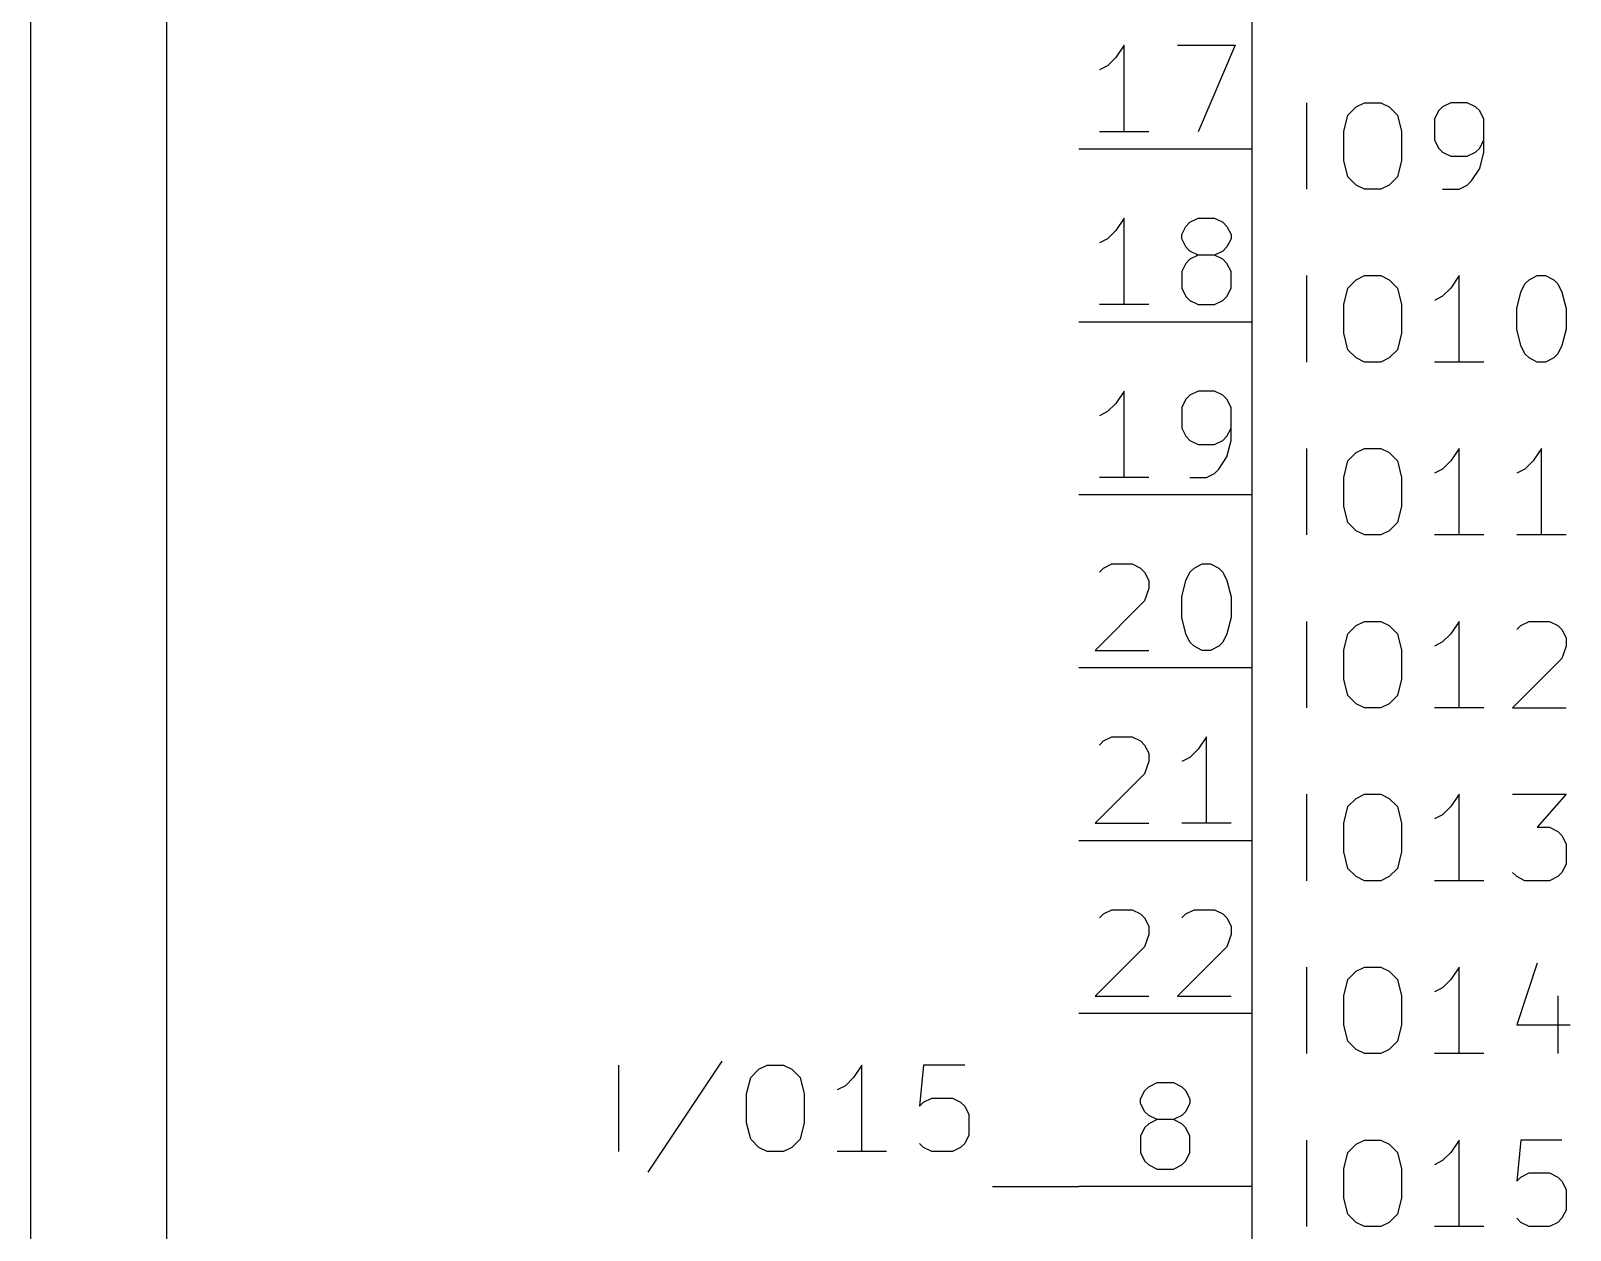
# Model space of a CAD drawing. Header units: inches. Extents: x 0.4 to 11.3, y -7.9 to -0.4.
# Drawn here: x 0.394 to 1.284, y -7.225 to -6.532 of the extents above; entities that cross this region are included whole.
import ezdxf

# ---------------------------------------------------------------- set-up
doc = ezdxf.new("R2010")
doc.units = ezdxf.units.IN
doc.header["$MEASUREMENT"] = 0
for name, color, linetype in [('GREENSIXTYFIVE', 129, 'CONTINUOUS'), ('LIGHTGREEN', 92, 'CONTINUOUS'), ('LIGHTRED', 12, 'CONTINUOUS'), ('RED', 14, 'CONTINUOUS'), ('REDSIX', 19, 'CONTINUOUS'), ('WHITE', 250, 'CONTINUOUS')]:
    doc.layers.add(name, color=color, linetype=linetype)

msp = doc.modelspace()

# ---------------------------------------------------------------- linework, layer by layer
at = {"layer": 'GREENSIXTYFIVE', "linetype": 'CONTINUOUS'}
for p, q in [((1.1319, -6.62313), (1.1319, -6.57313)), ((1.1319, -6.62313), (1.1319, -6.57313)), ((1.15333, -6.5898), (1.15571, -6.58028)), ((1.15333, -6.5898), (1.15571, -6.58028)), ((1.15571, -6.58028), (1.16048, -6.57551)), ((1.15571, -6.58028), (1.16048, -6.57551)), ((1.16048, -6.57551), (1.16524, -6.57313)), ((1.16048, -6.57551), (1.16524, -6.57313)), ((1.16524, -6.57313), (1.17476, -6.57313)), ((1.16524, -6.57313), (1.17476, -6.57313)), ((1.17476, -6.57313), (1.17952, -6.57551)), ((1.17476, -6.57313), (1.17952, -6.57551)), ((1.17952, -6.57551), (1.18428, -6.58028)), ((1.17952, -6.57551), (1.18428, -6.58028)), ((1.18428, -6.58028), (1.18667, -6.5898)), ((1.18428, -6.58028), (1.18667, -6.5898)), ((1.20809, -6.57789), (1.20572, -6.58265)), ((1.20809, -6.57789), (1.20572, -6.58265)), ((1.21048, -6.57551), (1.20809, -6.57789)), ((1.21048, -6.57551), (1.20809, -6.57789)), ((1.21524, -6.57313), (1.21048, -6.57551)), ((1.21524, -6.57313), (1.21048, -6.57551)), ((1.22476, -6.57313), (1.21524, -6.57313)), ((1.22476, -6.57313), (1.21524, -6.57313)), ((1.22952, -6.57551), (1.22476, -6.57313)), ((1.22952, -6.57551), (1.22476, -6.57313)), ((1.23191, -6.57789), (1.22952, -6.57551)), ((1.23191, -6.57789), (1.22952, -6.57551)), ((1.23429, -6.58265), (1.23191, -6.57789)), ((1.23429, -6.58265), (1.23191, -6.57789)), ((1.15333, -6.60646), (1.15333, -6.5898)), ((1.15333, -6.60646), (1.15333, -6.5898)), ((1.18667, -6.5898), (1.18667, -6.60646)), ((1.18667, -6.5898), (1.18667, -6.60646)), ((1.20572, -6.58265), (1.20572, -6.59456)), ((1.20572, -6.58265), (1.20572, -6.59456)), ((1.23429, -6.6017), (1.23429, -6.58265)), ((1.23429, -6.6017), (1.23429, -6.58265)), ((1.20572, -6.59456), (1.20809, -6.59932)), ((1.20572, -6.59456), (1.20809, -6.59932)), ((1.23191, -6.59932), (1.23429, -6.59456)), ((1.23191, -6.59932), (1.23429, -6.59456)), ((1.15571, -6.61599), (1.15333, -6.60646)), ((1.15571, -6.61599), (1.15333, -6.60646)), ((1.18667, -6.60646), (1.18428, -6.61599)), ((1.18667, -6.60646), (1.18428, -6.61599)), ((1.20809, -6.59932), (1.21048, -6.6017)), ((1.20809, -6.59932), (1.21048, -6.6017)), ((1.21048, -6.6017), (1.21524, -6.60408)), ((1.21048, -6.6017), (1.21524, -6.60408)), ((1.21524, -6.60408), (1.22476, -6.60408)), ((1.21524, -6.60408), (1.22476, -6.60408)), ((1.22476, -6.60408), (1.22952, -6.6017)), ((1.22476, -6.60408), (1.22952, -6.6017)), ((1.22952, -6.6017), (1.23191, -6.59932)), ((1.22952, -6.6017), (1.23191, -6.59932)), ((1.23191, -6.61122), (1.23429, -6.6017)), ((1.23191, -6.61122), (1.23429, -6.6017)), ((1.16048, -6.62075), (1.15571, -6.61599)), ((1.16048, -6.62075), (1.15571, -6.61599)), ((1.18428, -6.61599), (1.17952, -6.62075)), ((1.18428, -6.61599), (1.17952, -6.62075)), ((1.22714, -6.61837), (1.23191, -6.61122)), ((1.22714, -6.61837), (1.23191, -6.61122)), ((1.16524, -6.62313), (1.16048, -6.62075)), ((1.16524, -6.62313), (1.16048, -6.62075)), ((1.17476, -6.62313), (1.16524, -6.62313)), ((1.17476, -6.62313), (1.16524, -6.62313)), ((1.17952, -6.62075), (1.17476, -6.62313)), ((1.17952, -6.62075), (1.17476, -6.62313)), ((1.21048, -6.62313), (1.22, -6.62313)), ((1.21048, -6.62313), (1.22, -6.62313)), ((1.22, -6.62313), (1.22476, -6.62075)), ((1.22, -6.62313), (1.22476, -6.62075)), ((1.22476, -6.62075), (1.22714, -6.61837)), ((1.22476, -6.62075), (1.22714, -6.61837)), ((1.1319, -6.72313), (1.1319, -6.67313)), ((1.1319, -6.72313), (1.1319, -6.67313)), ((1.15571, -6.68028), (1.16048, -6.67551)), ((1.15571, -6.68028), (1.16048, -6.67551)), ((1.16048, -6.67551), (1.16524, -6.67313)), ((1.16048, -6.67551), (1.16524, -6.67313)), ((1.16524, -6.67313), (1.17476, -6.67313)), ((1.16524, -6.67313), (1.17476, -6.67313)), ((1.17476, -6.67313), (1.17952, -6.67551)), ((1.17476, -6.67313), (1.17952, -6.67551)), ((1.17952, -6.67551), (1.18428, -6.68028)), ((1.17952, -6.67551), (1.18428, -6.68028)), ((1.22, -6.67313), (1.21524, -6.68028)), ((1.22, -6.67313), (1.21524, -6.68028)), ((1.22, -6.72313), (1.22, -6.67313)), ((1.22, -6.72313), (1.22, -6.67313)), ((1.25571, -6.68265), (1.25809, -6.67789)), ((1.25571, -6.68265), (1.25809, -6.67789)), ((1.25809, -6.67789), (1.26048, -6.67551)), ((1.25809, -6.67789), (1.26048, -6.67551)), ((1.26048, -6.67551), (1.26524, -6.67313)), ((1.26048, -6.67551), (1.26524, -6.67313)), ((1.26524, -6.67313), (1.27, -6.67313)), ((1.26524, -6.67313), (1.27, -6.67313)), ((1.27, -6.67313), (1.27476, -6.67551)), ((1.27, -6.67313), (1.27476, -6.67551)), ((1.27476, -6.67551), (1.27714, -6.67789)), ((1.27476, -6.67551), (1.27714, -6.67789)), ((1.27714, -6.67789), (1.27952, -6.68265)), ((1.27714, -6.67789), (1.27952, -6.68265)), ((1.15333, -6.6898), (1.15571, -6.68028)), ((1.15333, -6.6898), (1.15571, -6.68028)), ((1.18428, -6.68028), (1.18667, -6.6898)), ((1.18428, -6.68028), (1.18667, -6.6898)), ((1.21048, -6.68504), (1.20572, -6.68742)), ((1.21048, -6.68504), (1.20572, -6.68742)), ((1.21524, -6.68028), (1.21048, -6.68504)), ((1.21524, -6.68028), (1.21048, -6.68504)), ((1.25333, -6.69218), (1.25571, -6.68265)), ((1.25333, -6.69218), (1.25571, -6.68265)), ((1.27952, -6.68265), (1.28191, -6.69218)), ((1.27952, -6.68265), (1.28191, -6.69218)), ((1.15333, -6.70646), (1.15333, -6.6898)), ((1.15333, -6.70646), (1.15333, -6.6898)), ((1.18667, -6.6898), (1.18667, -6.70646)), ((1.18667, -6.6898), (1.18667, -6.70646)), ((1.25333, -6.70408), (1.25333, -6.69218)), ((1.25333, -6.70408), (1.25333, -6.69218)), ((1.28191, -6.69218), (1.28191, -6.70408)), ((1.28191, -6.69218), (1.28191, -6.70408)), ((1.25571, -6.71361), (1.25333, -6.70408)), ((1.25571, -6.71361), (1.25333, -6.70408)), ((1.28191, -6.70408), (1.27952, -6.71361)), ((1.28191, -6.70408), (1.27952, -6.71361)), ((1.15571, -6.71599), (1.15333, -6.70646)), ((1.15571, -6.71599), (1.15333, -6.70646)), ((1.18667, -6.70646), (1.18428, -6.71599)), ((1.18667, -6.70646), (1.18428, -6.71599)), ((1.25809, -6.71837), (1.25571, -6.71361)), ((1.25809, -6.71837), (1.25571, -6.71361)), ((1.27952, -6.71361), (1.27714, -6.71837)), ((1.27952, -6.71361), (1.27714, -6.71837)), ((1.16048, -6.72075), (1.15571, -6.71599)), ((1.16048, -6.72075), (1.15571, -6.71599)), ((1.16524, -6.72313), (1.16048, -6.72075)), ((1.16524, -6.72313), (1.16048, -6.72075)), ((1.17476, -6.72313), (1.16524, -6.72313)), ((1.17476, -6.72313), (1.16524, -6.72313)), ((1.17952, -6.72075), (1.17476, -6.72313)), ((1.17952, -6.72075), (1.17476, -6.72313)), ((1.18428, -6.71599), (1.17952, -6.72075)), ((1.18428, -6.71599), (1.17952, -6.72075)), ((1.23429, -6.72313), (1.20572, -6.72313)), ((1.23429, -6.72313), (1.20572, -6.72313)), ((1.26048, -6.72075), (1.25809, -6.71837)), ((1.26048, -6.72075), (1.25809, -6.71837)), ((1.26524, -6.72313), (1.26048, -6.72075)), ((1.26524, -6.72313), (1.26048, -6.72075)), ((1.27, -6.72313), (1.26524, -6.72313)), ((1.27, -6.72313), (1.26524, -6.72313)), ((1.27476, -6.72075), (1.27, -6.72313)), ((1.27476, -6.72075), (1.27, -6.72313)), ((1.27714, -6.71837), (1.27476, -6.72075)), ((1.27714, -6.71837), (1.27476, -6.72075)), ((1.1319, -6.82313), (1.1319, -6.77313)), ((1.1319, -6.82313), (1.1319, -6.77313)), ((1.15571, -6.78028), (1.16048, -6.77551)), ((1.15571, -6.78028), (1.16048, -6.77551)), ((1.16048, -6.77551), (1.16524, -6.77313)), ((1.16048, -6.77551), (1.16524, -6.77313)), ((1.16524, -6.77313), (1.17476, -6.77313)), ((1.16524, -6.77313), (1.17476, -6.77313)), ((1.17476, -6.77313), (1.17952, -6.77551)), ((1.17476, -6.77313), (1.17952, -6.77551)), ((1.17952, -6.77551), (1.18428, -6.78028)), ((1.17952, -6.77551), (1.18428, -6.78028)), ((1.22, -6.77313), (1.21524, -6.78028)), ((1.22, -6.77313), (1.21524, -6.78028)), ((1.22, -6.82313), (1.22, -6.77313)), ((1.22, -6.82313), (1.22, -6.77313)), ((1.26762, -6.77313), (1.26286, -6.78028)), ((1.26762, -6.77313), (1.26286, -6.78028)), ((1.26762, -6.82313), (1.26762, -6.77313)), ((1.26762, -6.82313), (1.26762, -6.77313)), ((1.15333, -6.7898), (1.15571, -6.78028)), ((1.15333, -6.7898), (1.15571, -6.78028)), ((1.18428, -6.78028), (1.18667, -6.7898)), ((1.18428, -6.78028), (1.18667, -6.7898)), ((1.21048, -6.78504), (1.20572, -6.78742)), ((1.21048, -6.78504), (1.20572, -6.78742)), ((1.21524, -6.78028), (1.21048, -6.78504)), ((1.21524, -6.78028), (1.21048, -6.78504)), ((1.25809, -6.78504), (1.25333, -6.78742)), ((1.25809, -6.78504), (1.25333, -6.78742)), ((1.26286, -6.78028), (1.25809, -6.78504)), ((1.26286, -6.78028), (1.25809, -6.78504)), ((1.15333, -6.80646), (1.15333, -6.7898)), ((1.15333, -6.80646), (1.15333, -6.7898)), ((1.18667, -6.7898), (1.18667, -6.80646)), ((1.18667, -6.7898), (1.18667, -6.80646)), ((1.15571, -6.81599), (1.15333, -6.80646)), ((1.15571, -6.81599), (1.15333, -6.80646)), ((1.18667, -6.80646), (1.18428, -6.81599)), ((1.18667, -6.80646), (1.18428, -6.81599)), ((1.16048, -6.82075), (1.15571, -6.81599)), ((1.16048, -6.82075), (1.15571, -6.81599)), ((1.16524, -6.82313), (1.16048, -6.82075)), ((1.16524, -6.82313), (1.16048, -6.82075)), ((1.17952, -6.82075), (1.17476, -6.82313)), ((1.17952, -6.82075), (1.17476, -6.82313)), ((1.18428, -6.81599), (1.17952, -6.82075)), ((1.18428, -6.81599), (1.17952, -6.82075)), ((1.17476, -6.82313), (1.16524, -6.82313)), ((1.17476, -6.82313), (1.16524, -6.82313)), ((1.23429, -6.82313), (1.20572, -6.82313)), ((1.23429, -6.82313), (1.20572, -6.82313)), ((1.28191, -6.82313), (1.25333, -6.82313)), ((1.28191, -6.82313), (1.25333, -6.82313)), ((1.1319, -6.92313), (1.1319, -6.87313)), ((1.1319, -6.92313), (1.1319, -6.87313)), ((1.16048, -6.87551), (1.16524, -6.87313)), ((1.16048, -6.87551), (1.16524, -6.87313)), ((1.16524, -6.87313), (1.17476, -6.87313)), ((1.16524, -6.87313), (1.17476, -6.87313)), ((1.17476, -6.87313), (1.17952, -6.87551)), ((1.17476, -6.87313), (1.17952, -6.87551)), ((1.22, -6.87313), (1.21524, -6.88028)), ((1.22, -6.87313), (1.21524, -6.88028)), ((1.22, -6.92313), (1.22, -6.87313)), ((1.22, -6.92313), (1.22, -6.87313)), ((1.25571, -6.87551), (1.26048, -6.87313)), ((1.25571, -6.87551), (1.26048, -6.87313)), ((1.26048, -6.87313), (1.27238, -6.87313)), ((1.26048, -6.87313), (1.27238, -6.87313)), ((1.27238, -6.87313), (1.27714, -6.87551)), ((1.27238, -6.87313), (1.27714, -6.87551)), ((1.15333, -6.8898), (1.15571, -6.88028)), ((1.15333, -6.8898), (1.15571, -6.88028)), ((1.15571, -6.88028), (1.16048, -6.87551)), ((1.15571, -6.88028), (1.16048, -6.87551)), ((1.17952, -6.87551), (1.18428, -6.88028)), ((1.17952, -6.87551), (1.18428, -6.88028)), ((1.18428, -6.88028), (1.18667, -6.8898)), ((1.18428, -6.88028), (1.18667, -6.8898)), ((1.21524, -6.88028), (1.21048, -6.88504)), ((1.21524, -6.88028), (1.21048, -6.88504)), ((1.25333, -6.87789), (1.25571, -6.87551)), ((1.25333, -6.87789), (1.25571, -6.87551)), ((1.27714, -6.87551), (1.27952, -6.87789)), ((1.27714, -6.87551), (1.27952, -6.87789)), ((1.27952, -6.87789), (1.28191, -6.88265)), ((1.27952, -6.87789), (1.28191, -6.88265)), ((1.28191, -6.88265), (1.28191, -6.88742)), ((1.28191, -6.88265), (1.28191, -6.88742)), ((1.15333, -6.90646), (1.15333, -6.8898)), ((1.15333, -6.90646), (1.15333, -6.8898)), ((1.18667, -6.8898), (1.18667, -6.90646)), ((1.18667, -6.8898), (1.18667, -6.90646)), ((1.21048, -6.88504), (1.20572, -6.88742)), ((1.21048, -6.88504), (1.20572, -6.88742)), ((1.28191, -6.88742), (1.27952, -6.89456)), ((1.28191, -6.88742), (1.27952, -6.89456)), ((1.27952, -6.89456), (1.25095, -6.92313)), ((1.27952, -6.89456), (1.25095, -6.92313)), ((1.15571, -6.91599), (1.15333, -6.90646)), ((1.15571, -6.91599), (1.15333, -6.90646)), ((1.18667, -6.90646), (1.18428, -6.91599)), ((1.18667, -6.90646), (1.18428, -6.91599)), ((1.16048, -6.92075), (1.15571, -6.91599)), ((1.16048, -6.92075), (1.15571, -6.91599)), ((1.18428, -6.91599), (1.17952, -6.92075)), ((1.18428, -6.91599), (1.17952, -6.92075)), ((1.16524, -6.92313), (1.16048, -6.92075)), ((1.16524, -6.92313), (1.16048, -6.92075)), ((1.17476, -6.92313), (1.16524, -6.92313)), ((1.17476, -6.92313), (1.16524, -6.92313)), ((1.17952, -6.92075), (1.17476, -6.92313)), ((1.17952, -6.92075), (1.17476, -6.92313)), ((1.23429, -6.92313), (1.20572, -6.92313)), ((1.23429, -6.92313), (1.20572, -6.92313)), ((1.25095, -6.92313), (1.28191, -6.92313)), ((1.25095, -6.92313), (1.28191, -6.92313)), ((1.1319, -7.02313), (1.1319, -6.97313)), ((1.1319, -7.02313), (1.1319, -6.97313)), ((1.16048, -6.97551), (1.16524, -6.97313)), ((1.16048, -6.97551), (1.16524, -6.97313)), ((1.16524, -6.97313), (1.17476, -6.97313)), ((1.16524, -6.97313), (1.17476, -6.97313)), ((1.17476, -6.97313), (1.17952, -6.97551)), ((1.17476, -6.97313), (1.17952, -6.97551)), ((1.22, -6.97313), (1.21524, -6.98028)), ((1.22, -6.97313), (1.21524, -6.98028)), ((1.22, -7.02313), (1.22, -6.97313)), ((1.22, -7.02313), (1.22, -6.97313)), ((1.25095, -6.97313), (1.28191, -6.97313)), ((1.25095, -6.97313), (1.28191, -6.97313)), ((1.28191, -6.97313), (1.26524, -6.99218)), ((1.28191, -6.97313), (1.26524, -6.99218)), ((1.15333, -6.9898), (1.15571, -6.98028)), ((1.15333, -6.9898), (1.15571, -6.98028)), ((1.15571, -6.98028), (1.16048, -6.97551)), ((1.15571, -6.98028), (1.16048, -6.97551)), ((1.17952, -6.97551), (1.18428, -6.98028)), ((1.17952, -6.97551), (1.18428, -6.98028)), ((1.18428, -6.98028), (1.18667, -6.9898)), ((1.18428, -6.98028), (1.18667, -6.9898)), ((1.21524, -6.98028), (1.21048, -6.98504)), ((1.21524, -6.98028), (1.21048, -6.98504)), ((1.15333, -7.00646), (1.15333, -6.9898)), ((1.15333, -7.00646), (1.15333, -6.9898)), ((1.18667, -6.9898), (1.18667, -7.00646)), ((1.18667, -6.9898), (1.18667, -7.00646)), ((1.21048, -6.98504), (1.20572, -6.98742)), ((1.21048, -6.98504), (1.20572, -6.98742)), ((1.26524, -6.99218), (1.27238, -6.99218)), ((1.26524, -6.99218), (1.27238, -6.99218)), ((1.27238, -6.99218), (1.27714, -6.99456)), ((1.27238, -6.99218), (1.27714, -6.99456)), ((1.27714, -6.99456), (1.27952, -6.99694)), ((1.27714, -6.99456), (1.27952, -6.99694)), ((1.27952, -6.99694), (1.28191, -7.0017)), ((1.27952, -6.99694), (1.28191, -7.0017)), ((1.15571, -7.01599), (1.15333, -7.00646)), ((1.15571, -7.01599), (1.15333, -7.00646)), ((1.18667, -7.00646), (1.18428, -7.01599)), ((1.18667, -7.00646), (1.18428, -7.01599)), ((1.28191, -7.0017), (1.28191, -7.01361)), ((1.28191, -7.0017), (1.28191, -7.01361)), ((1.16048, -7.02075), (1.15571, -7.01599)), ((1.16048, -7.02075), (1.15571, -7.01599)), ((1.18428, -7.01599), (1.17952, -7.02075)), ((1.18428, -7.01599), (1.17952, -7.02075)), ((1.28191, -7.01361), (1.27952, -7.01837)), ((1.28191, -7.01361), (1.27952, -7.01837)), ((1.16524, -7.02313), (1.16048, -7.02075)), ((1.16524, -7.02313), (1.16048, -7.02075)), ((1.17476, -7.02313), (1.16524, -7.02313)), ((1.17476, -7.02313), (1.16524, -7.02313)), ((1.17952, -7.02075), (1.17476, -7.02313)), ((1.17952, -7.02075), (1.17476, -7.02313)), ((1.23429, -7.02313), (1.20572, -7.02313)), ((1.23429, -7.02313), (1.20572, -7.02313)), ((1.25333, -7.02075), (1.25095, -7.01837)), ((1.25333, -7.02075), (1.25095, -7.01837)), ((1.25809, -7.02313), (1.25333, -7.02075)), ((1.25809, -7.02313), (1.25333, -7.02075)), ((1.27238, -7.02313), (1.25809, -7.02313)), ((1.27238, -7.02313), (1.25809, -7.02313)), ((1.27714, -7.02075), (1.27238, -7.02313)), ((1.27714, -7.02075), (1.27238, -7.02313)), ((1.27952, -7.01837), (1.27714, -7.02075)), ((1.27952, -7.01837), (1.27714, -7.02075)), ((1.26524, -7.07075), (1.25333, -7.10646)), ((1.26524, -7.07075), (1.25333, -7.10646)), ((1.1319, -7.12313), (1.1319, -7.07313)), ((1.1319, -7.12313), (1.1319, -7.07313)), ((1.15571, -7.08028), (1.16048, -7.07551)), ((1.15571, -7.08028), (1.16048, -7.07551)), ((1.16048, -7.07551), (1.16524, -7.07313)), ((1.16048, -7.07551), (1.16524, -7.07313)), ((1.16524, -7.07313), (1.17476, -7.07313)), ((1.16524, -7.07313), (1.17476, -7.07313)), ((1.17476, -7.07313), (1.17952, -7.07551)), ((1.17476, -7.07313), (1.17952, -7.07551)), ((1.17952, -7.07551), (1.18428, -7.08028)), ((1.17952, -7.07551), (1.18428, -7.08028)), ((1.22, -7.07313), (1.21524, -7.08028)), ((1.22, -7.07313), (1.21524, -7.08028)), ((1.22, -7.12313), (1.22, -7.07313)), ((1.22, -7.12313), (1.22, -7.07313)), ((1.15333, -7.0898), (1.15571, -7.08028)), ((1.15333, -7.0898), (1.15571, -7.08028)), ((1.18428, -7.08028), (1.18667, -7.0898)), ((1.18428, -7.08028), (1.18667, -7.0898)), ((1.21048, -7.08504), (1.20572, -7.08742)), ((1.21048, -7.08504), (1.20572, -7.08742)), ((1.21524, -7.08028), (1.21048, -7.08504)), ((1.21524, -7.08028), (1.21048, -7.08504)), ((1.15333, -7.10646), (1.15333, -7.0898)), ((1.15333, -7.10646), (1.15333, -7.0898)), ((1.18667, -7.0898), (1.18667, -7.10646)), ((1.18667, -7.0898), (1.18667, -7.10646)), ((1.27714, -7.0898), (1.27714, -7.12313)), ((1.27714, -7.0898), (1.27714, -7.12313)), ((1.15571, -7.11599), (1.15333, -7.10646)), ((1.15571, -7.11599), (1.15333, -7.10646)), ((1.18667, -7.10646), (1.18428, -7.11599)), ((1.18667, -7.10646), (1.18428, -7.11599)), ((1.25333, -7.10646), (1.28428, -7.10646)), ((1.25333, -7.10646), (1.28428, -7.10646)), ((1.16048, -7.12075), (1.15571, -7.11599)), ((1.16048, -7.12075), (1.15571, -7.11599)), ((1.16524, -7.12313), (1.16048, -7.12075)), ((1.16524, -7.12313), (1.16048, -7.12075)), ((1.17476, -7.12313), (1.16524, -7.12313)), ((1.17476, -7.12313), (1.16524, -7.12313)), ((1.17952, -7.12075), (1.17476, -7.12313)), ((1.17952, -7.12075), (1.17476, -7.12313)), ((1.18428, -7.11599), (1.17952, -7.12075)), ((1.18428, -7.11599), (1.17952, -7.12075)), ((1.23429, -7.12313), (1.20572, -7.12313)), ((1.23429, -7.12313), (1.20572, -7.12313)), ((1.1319, -7.22313), (1.1319, -7.17313)), ((1.1319, -7.22313), (1.1319, -7.17313)), ((1.15571, -7.18028), (1.16048, -7.17551)), ((1.15571, -7.18028), (1.16048, -7.17551)), ((1.16048, -7.17551), (1.16524, -7.17313)), ((1.16048, -7.17551), (1.16524, -7.17313)), ((1.16524, -7.17313), (1.17476, -7.17313)), ((1.16524, -7.17313), (1.17476, -7.17313)), ((1.17476, -7.17313), (1.17952, -7.17551)), ((1.17476, -7.17313), (1.17952, -7.17551)), ((1.17952, -7.17551), (1.18428, -7.18028)), ((1.17952, -7.17551), (1.18428, -7.18028)), ((1.22, -7.17313), (1.21524, -7.18028)), ((1.22, -7.17313), (1.21524, -7.18028)), ((1.22, -7.22313), (1.22, -7.17313)), ((1.22, -7.22313), (1.22, -7.17313)), ((1.25571, -7.17313), (1.25333, -7.19694)), ((1.25571, -7.17313), (1.25333, -7.19694)), ((1.27952, -7.17313), (1.25571, -7.17313)), ((1.27952, -7.17313), (1.25571, -7.17313)), ((1.15333, -7.1898), (1.15571, -7.18028)), ((1.15333, -7.1898), (1.15571, -7.18028)), ((1.18428, -7.18028), (1.18667, -7.1898)), ((1.18428, -7.18028), (1.18667, -7.1898)), ((1.21048, -7.18504), (1.20572, -7.18742)), ((1.21048, -7.18504), (1.20572, -7.18742)), ((1.21524, -7.18028), (1.21048, -7.18504)), ((1.21524, -7.18028), (1.21048, -7.18504)), ((1.15333, -7.20646), (1.15333, -7.1898)), ((1.15333, -7.20646), (1.15333, -7.1898)), ((1.18667, -7.1898), (1.18667, -7.20646)), ((1.18667, -7.1898), (1.18667, -7.20646)), ((1.25333, -7.19694), (1.25571, -7.19456)), ((1.25333, -7.19694), (1.25571, -7.19456)), ((1.25571, -7.19456), (1.26048, -7.19218)), ((1.25571, -7.19456), (1.26048, -7.19218)), ((1.26048, -7.19218), (1.27238, -7.19218)), ((1.26048, -7.19218), (1.27238, -7.19218)), ((1.27238, -7.19218), (1.27714, -7.19456)), ((1.27238, -7.19218), (1.27714, -7.19456)), ((1.27714, -7.19456), (1.27952, -7.19694)), ((1.27714, -7.19456), (1.27952, -7.19694)), ((1.27952, -7.19694), (1.28191, -7.2017)), ((1.27952, -7.19694), (1.28191, -7.2017)), ((1.28191, -7.2017), (1.28191, -7.21361)), ((1.28191, -7.2017), (1.28191, -7.21361)), ((1.15571, -7.21599), (1.15333, -7.20646)), ((1.15571, -7.21599), (1.15333, -7.20646)), ((1.18667, -7.20646), (1.18428, -7.21599)), ((1.18667, -7.20646), (1.18428, -7.21599)), ((1.28191, -7.21361), (1.27952, -7.21837)), ((1.28191, -7.21361), (1.27952, -7.21837)), ((1.16048, -7.22075), (1.15571, -7.21599)), ((1.16048, -7.22075), (1.15571, -7.21599)), ((1.16524, -7.22313), (1.16048, -7.22075)), ((1.16524, -7.22313), (1.16048, -7.22075)), ((1.17952, -7.22075), (1.17476, -7.22313)), ((1.17952, -7.22075), (1.17476, -7.22313)), ((1.18428, -7.21599), (1.17952, -7.22075)), ((1.18428, -7.21599), (1.17952, -7.22075)), ((1.25571, -7.22075), (1.25333, -7.21837)), ((1.25571, -7.22075), (1.25333, -7.21837)), ((1.26048, -7.22313), (1.25571, -7.22075)), ((1.26048, -7.22313), (1.25571, -7.22075)), ((1.27714, -7.22075), (1.27238, -7.22313)), ((1.27714, -7.22075), (1.27238, -7.22313)), ((1.27952, -7.21837), (1.27714, -7.22075)), ((1.27952, -7.21837), (1.27714, -7.22075)), ((1.17476, -7.22313), (1.16524, -7.22313)), ((1.17476, -7.22313), (1.16524, -7.22313)), ((1.23429, -7.22313), (1.20572, -7.22313)), ((1.23429, -7.22313), (1.20572, -7.22313)), ((1.27238, -7.22313), (1.26048, -7.22313)), ((1.27238, -7.22313), (1.26048, -7.22313))]:
    msp.add_line(p, q, dxfattribs=at)
at = {"layer": 'LIGHTGREEN', "linetype": 'CONTINUOUS'}
msp.add_line((0.95, -7.2), (1, -7.2), dxfattribs=at)
at = {"layer": 'LIGHTRED', "linetype": 'CONTINUOUS'}
for p, q in [((1.02619, -6.53988), (1.02143, -6.54702)), ((1.02619, -6.53988), (1.02143, -6.54702)), ((1.02619, -6.58988), (1.02619, -6.53988)), ((1.02619, -6.58988), (1.02619, -6.53988)), ((1.05714, -6.53988), (1.09047, -6.53988)), ((1.05714, -6.53988), (1.09047, -6.53988)), ((1.09047, -6.53988), (1.06905, -6.58988)), ((1.09047, -6.53988), (1.06905, -6.58988)), ((1.01667, -6.55178), (1.01191, -6.55417)), ((1.01667, -6.55178), (1.01191, -6.55417)), ((1.02143, -6.54702), (1.01667, -6.55178)), ((1.02143, -6.54702), (1.01667, -6.55178)), ((1.04048, -6.58988), (1.01191, -6.58988)), ((1.04048, -6.58988), (1.01191, -6.58988)), ((1.02619, -6.63988), (1.02143, -6.64702)), ((1.02619, -6.63988), (1.02143, -6.64702)), ((1.02619, -6.68988), (1.02619, -6.63988)), ((1.02619, -6.68988), (1.02619, -6.63988)), ((1.0619, -6.64464), (1.06428, -6.64226)), ((1.0619, -6.64464), (1.06428, -6.64226)), ((1.06428, -6.64226), (1.06905, -6.63988)), ((1.06428, -6.64226), (1.06905, -6.63988)), ((1.06905, -6.63988), (1.07857, -6.63988)), ((1.06905, -6.63988), (1.07857, -6.63988)), ((1.07857, -6.63988), (1.08333, -6.64226)), ((1.07857, -6.63988), (1.08333, -6.64226)), ((1.08333, -6.64226), (1.08571, -6.64464)), ((1.08333, -6.64226), (1.08571, -6.64464)), ((1.01667, -6.65178), (1.01191, -6.65417)), ((1.01667, -6.65178), (1.01191, -6.65417)), ((1.02143, -6.64702), (1.01667, -6.65178)), ((1.02143, -6.64702), (1.01667, -6.65178)), ((1.05952, -6.6494), (1.0619, -6.64464)), ((1.05952, -6.6494), (1.0619, -6.64464)), ((1.05952, -6.65178), (1.05952, -6.6494)), ((1.05952, -6.65178), (1.05952, -6.6494)), ((1.0619, -6.65655), (1.05952, -6.65178)), ((1.0619, -6.65655), (1.05952, -6.65178)), ((1.08571, -6.64464), (1.08809, -6.6494)), ((1.08571, -6.64464), (1.08809, -6.6494)), ((1.08809, -6.65178), (1.08571, -6.65655)), ((1.08809, -6.65178), (1.08571, -6.65655)), ((1.08809, -6.6494), (1.08809, -6.65178)), ((1.08809, -6.6494), (1.08809, -6.65178)), ((1.06428, -6.65893), (1.0619, -6.65655)), ((1.06428, -6.65893), (1.0619, -6.65655)), ((1.06905, -6.66131), (1.06428, -6.65893)), ((1.06905, -6.66131), (1.06428, -6.65893)), ((1.06905, -6.66131), (1.06428, -6.66369)), ((1.06905, -6.66131), (1.06428, -6.66369)), ((1.07857, -6.66131), (1.06905, -6.66131)), ((1.07857, -6.66131), (1.06905, -6.66131)), ((1.08333, -6.65893), (1.07857, -6.66131)), ((1.08333, -6.65893), (1.07857, -6.66131)), ((1.08333, -6.66369), (1.07857, -6.66131)), ((1.08333, -6.66369), (1.07857, -6.66131)), ((1.08571, -6.65655), (1.08333, -6.65893)), ((1.08571, -6.65655), (1.08333, -6.65893)), ((1.0619, -6.66607), (1.05952, -6.67083)), ((1.0619, -6.66607), (1.05952, -6.67083)), ((1.06428, -6.66369), (1.0619, -6.66607)), ((1.06428, -6.66369), (1.0619, -6.66607)), ((1.08571, -6.66607), (1.08333, -6.66369)), ((1.08571, -6.66607), (1.08333, -6.66369)), ((1.08809, -6.67083), (1.08571, -6.66607)), ((1.08809, -6.67083), (1.08571, -6.66607)), ((1.05952, -6.67083), (1.05952, -6.68035)), ((1.05952, -6.67083), (1.05952, -6.68035)), ((1.08809, -6.68035), (1.08809, -6.67083)), ((1.08809, -6.68035), (1.08809, -6.67083)), ((1.05952, -6.68035), (1.0619, -6.68512)), ((1.05952, -6.68035), (1.0619, -6.68512)), ((1.0619, -6.68512), (1.06428, -6.6875)), ((1.0619, -6.68512), (1.06428, -6.6875)), ((1.06428, -6.6875), (1.06905, -6.68988)), ((1.06428, -6.6875), (1.06905, -6.68988)), ((1.07857, -6.68988), (1.08333, -6.6875)), ((1.07857, -6.68988), (1.08333, -6.6875)), ((1.08333, -6.6875), (1.08571, -6.68512)), ((1.08333, -6.6875), (1.08571, -6.68512)), ((1.08571, -6.68512), (1.08809, -6.68035)), ((1.08571, -6.68512), (1.08809, -6.68035)), ((1.04048, -6.68988), (1.01191, -6.68988)), ((1.04048, -6.68988), (1.01191, -6.68988)), ((1.06905, -6.68988), (1.07857, -6.68988)), ((1.06905, -6.68988), (1.07857, -6.68988)), ((1.02619, -6.73988), (1.02143, -6.74702)), ((1.02619, -6.73988), (1.02143, -6.74702)), ((1.02619, -6.78988), (1.02619, -6.73988)), ((1.02619, -6.78988), (1.02619, -6.73988)), ((1.06905, -6.73988), (1.06428, -6.74226)), ((1.06905, -6.73988), (1.06428, -6.74226)), ((1.07857, -6.73988), (1.06905, -6.73988)), ((1.07857, -6.73988), (1.06905, -6.73988)), ((1.08333, -6.74226), (1.07857, -6.73988)), ((1.08333, -6.74226), (1.07857, -6.73988)), ((1.02143, -6.74702), (1.01667, -6.75178)), ((1.02143, -6.74702), (1.01667, -6.75178)), ((1.0619, -6.74464), (1.05952, -6.7494)), ((1.0619, -6.74464), (1.05952, -6.7494)), ((1.05952, -6.7494), (1.05952, -6.76131)), ((1.05952, -6.7494), (1.05952, -6.76131)), ((1.06428, -6.74226), (1.0619, -6.74464)), ((1.06428, -6.74226), (1.0619, -6.74464)), ((1.08571, -6.74464), (1.08333, -6.74226)), ((1.08571, -6.74464), (1.08333, -6.74226)), ((1.08809, -6.7494), (1.08571, -6.74464)), ((1.08809, -6.7494), (1.08571, -6.74464)), ((1.08809, -6.76845), (1.08809, -6.7494)), ((1.08809, -6.76845), (1.08809, -6.7494)), ((1.01667, -6.75178), (1.01191, -6.75417)), ((1.01667, -6.75178), (1.01191, -6.75417)), ((1.05952, -6.76131), (1.0619, -6.76607)), ((1.05952, -6.76131), (1.0619, -6.76607)), ((1.0619, -6.76607), (1.06428, -6.76845)), ((1.0619, -6.76607), (1.06428, -6.76845)), ((1.08333, -6.76845), (1.08571, -6.76607)), ((1.08333, -6.76845), (1.08571, -6.76607)), ((1.08571, -6.76607), (1.08809, -6.76131)), ((1.08571, -6.76607), (1.08809, -6.76131)), ((1.06428, -6.76845), (1.06905, -6.77083)), ((1.06428, -6.76845), (1.06905, -6.77083)), ((1.06905, -6.77083), (1.07857, -6.77083)), ((1.06905, -6.77083), (1.07857, -6.77083)), ((1.07857, -6.77083), (1.08333, -6.76845)), ((1.07857, -6.77083), (1.08333, -6.76845)), ((1.08571, -6.77797), (1.08809, -6.76845)), ((1.08571, -6.77797), (1.08809, -6.76845)), ((1.07857, -6.7875), (1.08095, -6.78512)), ((1.07857, -6.7875), (1.08095, -6.78512)), ((1.08095, -6.78512), (1.08571, -6.77797)), ((1.08095, -6.78512), (1.08571, -6.77797)), ((1.04048, -6.78988), (1.01191, -6.78988)), ((1.04048, -6.78988), (1.01191, -6.78988)), ((1.06428, -6.78988), (1.07381, -6.78988)), ((1.06428, -6.78988), (1.07381, -6.78988)), ((1.07381, -6.78988), (1.07857, -6.7875)), ((1.07381, -6.78988), (1.07857, -6.7875)), ((1.01191, -6.84464), (1.01428, -6.84226)), ((1.01191, -6.84464), (1.01428, -6.84226)), ((1.01428, -6.84226), (1.01905, -6.83988)), ((1.01428, -6.84226), (1.01905, -6.83988)), ((1.01905, -6.83988), (1.03095, -6.83988)), ((1.01905, -6.83988), (1.03095, -6.83988)), ((1.03095, -6.83988), (1.03571, -6.84226)), ((1.03095, -6.83988), (1.03571, -6.84226)), ((1.03571, -6.84226), (1.03809, -6.84464)), ((1.03571, -6.84226), (1.03809, -6.84464)), ((1.03809, -6.84464), (1.04048, -6.8494)), ((1.03809, -6.84464), (1.04048, -6.8494)), ((1.0619, -6.8494), (1.06428, -6.84464)), ((1.0619, -6.8494), (1.06428, -6.84464)), ((1.06428, -6.84464), (1.06667, -6.84226)), ((1.06428, -6.84464), (1.06667, -6.84226)), ((1.06667, -6.84226), (1.07143, -6.83988)), ((1.06667, -6.84226), (1.07143, -6.83988)), ((1.07143, -6.83988), (1.07619, -6.83988)), ((1.07143, -6.83988), (1.07619, -6.83988)), ((1.07619, -6.83988), (1.08095, -6.84226)), ((1.07619, -6.83988), (1.08095, -6.84226)), ((1.08095, -6.84226), (1.08333, -6.84464)), ((1.08095, -6.84226), (1.08333, -6.84464)), ((1.08333, -6.84464), (1.08571, -6.8494)), ((1.08333, -6.84464), (1.08571, -6.8494)), ((1.04048, -6.85417), (1.03809, -6.86131)), ((1.04048, -6.85417), (1.03809, -6.86131)), ((1.04048, -6.8494), (1.04048, -6.85417)), ((1.04048, -6.8494), (1.04048, -6.85417)), ((1.05952, -6.85893), (1.0619, -6.8494)), ((1.05952, -6.85893), (1.0619, -6.8494)), ((1.08571, -6.8494), (1.08809, -6.85893)), ((1.08571, -6.8494), (1.08809, -6.85893)), ((1.03809, -6.86131), (1.00952, -6.88988)), ((1.03809, -6.86131), (1.00952, -6.88988)), ((1.05952, -6.87083), (1.05952, -6.85893)), ((1.05952, -6.87083), (1.05952, -6.85893)), ((1.08809, -6.85893), (1.08809, -6.87083)), ((1.08809, -6.85893), (1.08809, -6.87083)), ((1.0619, -6.88035), (1.05952, -6.87083)), ((1.0619, -6.88035), (1.05952, -6.87083)), ((1.08809, -6.87083), (1.08571, -6.88035)), ((1.08809, -6.87083), (1.08571, -6.88035)), ((1.06428, -6.88512), (1.0619, -6.88035)), ((1.06428, -6.88512), (1.0619, -6.88035)), ((1.08571, -6.88035), (1.08333, -6.88512)), ((1.08571, -6.88035), (1.08333, -6.88512)), ((1.00952, -6.88988), (1.04048, -6.88988)), ((1.00952, -6.88988), (1.04048, -6.88988)), ((1.06667, -6.8875), (1.06428, -6.88512)), ((1.06667, -6.8875), (1.06428, -6.88512)), ((1.07143, -6.88988), (1.06667, -6.8875)), ((1.07143, -6.88988), (1.06667, -6.8875)), ((1.07619, -6.88988), (1.07143, -6.88988)), ((1.07619, -6.88988), (1.07143, -6.88988)), ((1.08095, -6.8875), (1.07619, -6.88988)), ((1.08095, -6.8875), (1.07619, -6.88988)), ((1.08333, -6.88512), (1.08095, -6.8875)), ((1.08333, -6.88512), (1.08095, -6.8875)), ((1.01191, -6.94464), (1.01428, -6.94226)), ((1.01191, -6.94464), (1.01428, -6.94226)), ((1.01428, -6.94226), (1.01905, -6.93988)), ((1.01428, -6.94226), (1.01905, -6.93988)), ((1.01905, -6.93988), (1.03095, -6.93988)), ((1.01905, -6.93988), (1.03095, -6.93988)), ((1.03095, -6.93988), (1.03571, -6.94226)), ((1.03095, -6.93988), (1.03571, -6.94226)), ((1.03571, -6.94226), (1.03809, -6.94464)), ((1.03571, -6.94226), (1.03809, -6.94464)), ((1.03809, -6.94464), (1.04048, -6.9494)), ((1.03809, -6.94464), (1.04048, -6.9494)), ((1.07381, -6.93988), (1.06905, -6.94702)), ((1.07381, -6.93988), (1.06905, -6.94702)), ((1.07381, -6.98988), (1.07381, -6.93988)), ((1.07381, -6.98988), (1.07381, -6.93988)), ((1.04048, -6.95417), (1.03809, -6.96131)), ((1.04048, -6.95417), (1.03809, -6.96131)), ((1.04048, -6.9494), (1.04048, -6.95417)), ((1.04048, -6.9494), (1.04048, -6.95417)), ((1.06428, -6.95178), (1.05952, -6.95417)), ((1.06428, -6.95178), (1.05952, -6.95417)), ((1.06905, -6.94702), (1.06428, -6.95178)), ((1.06905, -6.94702), (1.06428, -6.95178)), ((1.03809, -6.96131), (1.00952, -6.98988)), ((1.03809, -6.96131), (1.00952, -6.98988)), ((1.00952, -6.98988), (1.04048, -6.98988)), ((1.00952, -6.98988), (1.04048, -6.98988)), ((1.08809, -6.98988), (1.05952, -6.98988)), ((1.08809, -6.98988), (1.05952, -6.98988)), ((1.01191, -7.04464), (1.01428, -7.04226)), ((1.01191, -7.04464), (1.01428, -7.04226)), ((1.01428, -7.04226), (1.01905, -7.03988)), ((1.01428, -7.04226), (1.01905, -7.03988)), ((1.01905, -7.03988), (1.03095, -7.03988)), ((1.01905, -7.03988), (1.03095, -7.03988)), ((1.03095, -7.03988), (1.03571, -7.04226)), ((1.03095, -7.03988), (1.03571, -7.04226)), ((1.03571, -7.04226), (1.03809, -7.04464)), ((1.03571, -7.04226), (1.03809, -7.04464)), ((1.05952, -7.04464), (1.0619, -7.04226)), ((1.05952, -7.04464), (1.0619, -7.04226)), ((1.0619, -7.04226), (1.06667, -7.03988)), ((1.0619, -7.04226), (1.06667, -7.03988)), ((1.06667, -7.03988), (1.07857, -7.03988)), ((1.06667, -7.03988), (1.07857, -7.03988)), ((1.07857, -7.03988), (1.08333, -7.04226)), ((1.07857, -7.03988), (1.08333, -7.04226)), ((1.08333, -7.04226), (1.08571, -7.04464)), ((1.08333, -7.04226), (1.08571, -7.04464)), ((1.03809, -7.04464), (1.04048, -7.0494)), ((1.03809, -7.04464), (1.04048, -7.0494)), ((1.04048, -7.0494), (1.04048, -7.05417)), ((1.04048, -7.0494), (1.04048, -7.05417)), ((1.08571, -7.04464), (1.08809, -7.0494)), ((1.08571, -7.04464), (1.08809, -7.0494)), ((1.08809, -7.0494), (1.08809, -7.05417)), ((1.08809, -7.0494), (1.08809, -7.05417)), ((1.03809, -7.06131), (1.00952, -7.08988)), ((1.03809, -7.06131), (1.00952, -7.08988)), ((1.04048, -7.05417), (1.03809, -7.06131)), ((1.04048, -7.05417), (1.03809, -7.06131)), ((1.08571, -7.06131), (1.05714, -7.08988)), ((1.08571, -7.06131), (1.05714, -7.08988)), ((1.08809, -7.05417), (1.08571, -7.06131)), ((1.08809, -7.05417), (1.08571, -7.06131)), ((1.00952, -7.08988), (1.04048, -7.08988)), ((1.00952, -7.08988), (1.04048, -7.08988)), ((1.05714, -7.08988), (1.08809, -7.08988)), ((1.05714, -7.08988), (1.08809, -7.08988)), ((1.03809, -7.14464), (1.04048, -7.14226)), ((1.03809, -7.14464), (1.04048, -7.14226)), ((1.04048, -7.14226), (1.04524, -7.13988)), ((1.04048, -7.14226), (1.04524, -7.13988)), ((1.04524, -7.13988), (1.05476, -7.13988)), ((1.04524, -7.13988), (1.05476, -7.13988)), ((1.05476, -7.13988), (1.05952, -7.14226)), ((1.05476, -7.13988), (1.05952, -7.14226)), ((1.05952, -7.14226), (1.06191, -7.14464)), ((1.05952, -7.14226), (1.06191, -7.14464)), ((1.03572, -7.1494), (1.03809, -7.14464)), ((1.03572, -7.1494), (1.03809, -7.14464)), ((1.03572, -7.15178), (1.03572, -7.1494)), ((1.03572, -7.15178), (1.03572, -7.1494)), ((1.06191, -7.14464), (1.06429, -7.1494)), ((1.06191, -7.14464), (1.06429, -7.1494)), ((1.06429, -7.1494), (1.06429, -7.15178)), ((1.06429, -7.1494), (1.06429, -7.15178)), ((1.03809, -7.15655), (1.03572, -7.15178)), ((1.03809, -7.15655), (1.03572, -7.15178)), ((1.04048, -7.15893), (1.03809, -7.15655)), ((1.04048, -7.15893), (1.03809, -7.15655)), ((1.04524, -7.16131), (1.04048, -7.15893)), ((1.04524, -7.16131), (1.04048, -7.15893)), ((1.05952, -7.15893), (1.05476, -7.16131)), ((1.05952, -7.15893), (1.05476, -7.16131)), ((1.06191, -7.15655), (1.05952, -7.15893)), ((1.06191, -7.15655), (1.05952, -7.15893)), ((1.06429, -7.15178), (1.06191, -7.15655)), ((1.06429, -7.15178), (1.06191, -7.15655)), ((1.03809, -7.16607), (1.03572, -7.17083)), ((1.03809, -7.16607), (1.03572, -7.17083)), ((1.04048, -7.16369), (1.03809, -7.16607)), ((1.04048, -7.16369), (1.03809, -7.16607)), ((1.04524, -7.16131), (1.04048, -7.16369)), ((1.04524, -7.16131), (1.04048, -7.16369)), ((1.05476, -7.16131), (1.04524, -7.16131)), ((1.05476, -7.16131), (1.04524, -7.16131)), ((1.05952, -7.16369), (1.05476, -7.16131)), ((1.05952, -7.16369), (1.05476, -7.16131)), ((1.06191, -7.16607), (1.05952, -7.16369)), ((1.06191, -7.16607), (1.05952, -7.16369)), ((1.06429, -7.17083), (1.06191, -7.16607)), ((1.06429, -7.17083), (1.06191, -7.16607)), ((1.03572, -7.17083), (1.03572, -7.18035)), ((1.03572, -7.17083), (1.03572, -7.18035)), ((1.06429, -7.18035), (1.06429, -7.17083)), ((1.06429, -7.18035), (1.06429, -7.17083)), ((1.03572, -7.18035), (1.03809, -7.18512)), ((1.03572, -7.18035), (1.03809, -7.18512)), ((1.03809, -7.18512), (1.04048, -7.1875)), ((1.03809, -7.18512), (1.04048, -7.1875)), ((1.05952, -7.1875), (1.06191, -7.18512)), ((1.05952, -7.1875), (1.06191, -7.18512)), ((1.06191, -7.18512), (1.06429, -7.18035)), ((1.06191, -7.18512), (1.06429, -7.18035)), ((1.04048, -7.1875), (1.04524, -7.18988)), ((1.04048, -7.1875), (1.04524, -7.18988)), ((1.04524, -7.18988), (1.05476, -7.18988)), ((1.04524, -7.18988), (1.05476, -7.18988)), ((1.05476, -7.18988), (1.05952, -7.1875)), ((1.05476, -7.18988), (1.05952, -7.1875))]:
    msp.add_line(p, q, dxfattribs=at)
at = {"layer": 'RED', "linetype": 'CONTINUOUS'}
for p, q in [((0.3937, -7.8743), (0.3937, -0.3937)), ((0.47244, -7.79556), (0.47244, -0.47244)), ((1.1, -5.4), (1.1, -7.4)), ((1.1, -6.6), (1, -6.6)), ((1.1, -6.6), (1, -6.6)), ((1.1, -6.7), (1, -6.7)), ((1.1, -6.7), (1, -6.7)), ((1.1, -6.8), (1, -6.8)), ((1.1, -6.8), (1, -6.8)), ((1.1, -6.9), (1, -6.9)), ((1.1, -6.9), (1, -6.9)), ((1.1, -7), (1, -7)), ((1.1, -7), (1, -7)), ((1.1, -7.1), (1, -7.1)), ((1.1, -7.1), (1, -7.1)), ((1.1, -7.2), (1, -7.2)), ((1.1, -7.2), (1, -7.2))]:
    msp.add_line(p, q, dxfattribs=at)
at = {"layer": 'REDSIX', "linetype": 'CONTINUOUS'}
for p, q in [((0.73398, -7.1798), (0.73398, -7.1298)), ((0.79351, -7.12742), (0.75065, -7.1917)), ((0.81017, -7.13694), (0.81494, -7.13218)), ((0.81494, -7.13218), (0.8197, -7.1298)), ((0.8197, -7.1298), (0.82922, -7.1298)), ((0.82922, -7.1298), (0.83398, -7.13218)), ((0.83398, -7.13218), (0.83874, -7.13694)), ((0.87446, -7.1298), (0.8697, -7.13694)), ((0.87446, -7.1798), (0.87446, -7.1298)), ((0.91017, -7.1298), (0.9078, -7.15361)), ((0.93398, -7.1298), (0.91017, -7.1298)), ((0.8078, -7.14647), (0.81017, -7.13694)), ((0.83874, -7.13694), (0.84113, -7.14647)), ((0.86494, -7.1417), (0.86018, -7.14409)), ((0.8697, -7.13694), (0.86494, -7.1417)), ((0.8078, -7.16313), (0.8078, -7.14647)), ((0.84113, -7.14647), (0.84113, -7.16313)), ((0.9078, -7.15361), (0.91017, -7.15123)), ((0.91017, -7.15123), (0.91494, -7.14885)), ((0.91494, -7.14885), (0.92684, -7.14885)), ((0.92684, -7.14885), (0.9316, -7.15123)), ((0.9316, -7.15123), (0.93398, -7.15361)), ((0.93398, -7.15361), (0.93637, -7.15837)), ((0.93637, -7.15837), (0.93637, -7.17028)), ((0.81017, -7.17266), (0.8078, -7.16313)), ((0.84113, -7.16313), (0.83874, -7.17266)), ((0.81494, -7.17742), (0.81017, -7.17266)), ((0.8197, -7.1798), (0.81494, -7.17742)), ((0.83398, -7.17742), (0.82922, -7.1798)), ((0.83874, -7.17266), (0.83398, -7.17742)), ((0.91017, -7.17742), (0.9078, -7.17504)), ((0.91494, -7.1798), (0.91017, -7.17742)), ((0.9316, -7.17742), (0.92684, -7.1798)), ((0.93398, -7.17504), (0.9316, -7.17742)), ((0.93637, -7.17028), (0.93398, -7.17504)), ((0.82922, -7.1798), (0.8197, -7.1798)), ((0.88875, -7.1798), (0.86018, -7.1798)), ((0.92684, -7.1798), (0.91494, -7.1798))]:
    msp.add_line(p, q, dxfattribs=at)
at = {"layer": 'WHITE', "linetype": 'CONTINUOUS'}
msp.add_line((1.1, -5.4), (1.1, -7.4), dxfattribs=at)

doc.saveas('drawing.dxf')
